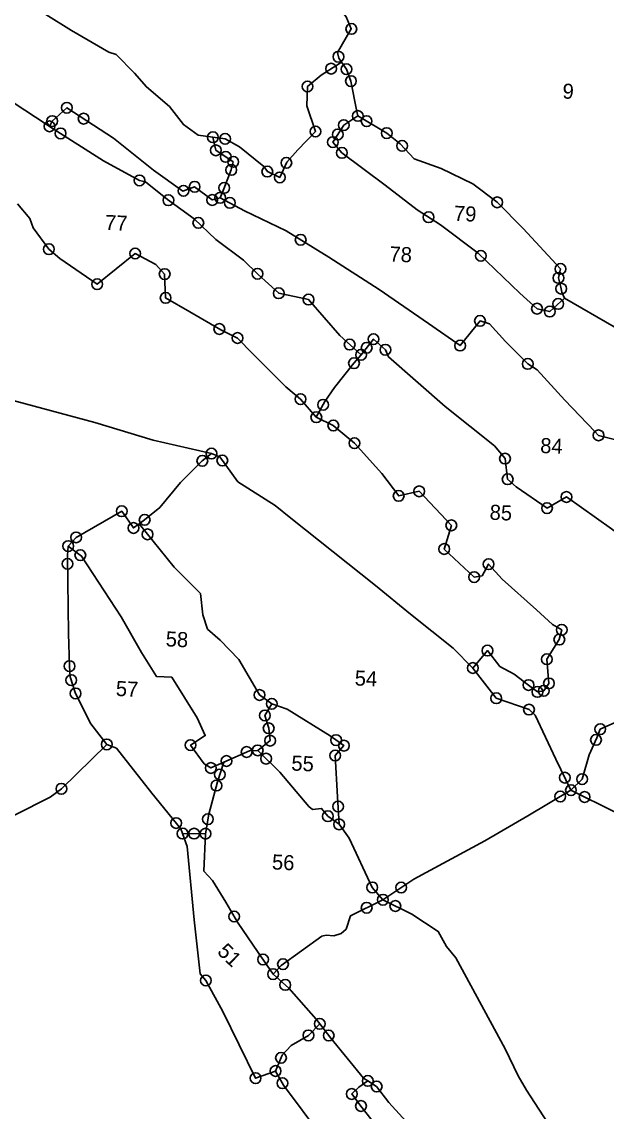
# Model space of a CAD drawing. Header units: feet. Extents: x 265391 to 267503, y 2141357 to 2144451.
# Drawn here: x 266203 to 266555, y 2142941 to 2143596 of the extents above; entities that cross this region are included whole.
import ezdxf
from ezdxf.enums import TextEntityAlignment as Align

# ---------------------------------------------------------------- set-up
doc = ezdxf.new("R2010")
doc.units = ezdxf.units.FT
doc.header["$LTSCALE"] = 0.3
doc.header["$MEASUREMENT"] = 0
for name, color, linetype in [('POLY_PARCEL', 6, 'Continuous'), ('SYM_STONE', 1, 'Continuous'), ('TEXT_PARCEL', 7, 'Continuous')]:
    doc.layers.add(name, color=color, linetype=linetype)
doc.layers.get('0').off()
doc.styles.add('TEXT_MAP', font='KRDEV050.TTF', dxfattribs={"height": 1.8})

# ---------------------------------------------------------------- blocks, each defined once
blk = doc.blocks.new('STONE')
blk.add_circle((0, 0), 0.642)
blk = doc.blocks.new('FAF')
at = {"layer": 'POLY_PARCEL'}
for points in [[(266287.4, 2143605.33), (266293.02, 2143599.33), (266290.57, 2143594.41), (266286.04, 2143587.18), (266283.24, 2143580.2), (266290.42, 2143572.47), (266305.04, 2143562.85), (266326.2, 2143549.71), (266330.45, 2143548.25), (266340.84, 2143537.16), (266347.42, 2143528.91), (266360.54, 2143517.13), (266368.26, 2143506.52), (266376.67, 2143500.02), (266385.17, 2143498.65)], [(266460.26, 2143583.97), (266460.08, 2143582.16), (266459.18, 2143573.42), (266464.31, 2143566.16), (266467.18, 2143559.12), (266458.69, 2143545.76), (266459.4, 2143542.45), (266461.03, 2143539.97)], [(266290.62, 2143507.69), (266289.28, 2143508.6), (266269.85, 2143522.17), (266259.08, 2143530.65), (266247.12, 2143537.8), (266239.45, 2143544.06), (266225.77, 2143553.6), (266216.96, 2143559.76), (266208.54, 2143564.2), (266201.73, 2143566.29)], [(266385.17, 2143498.65), (266392.2, 2143497.52), (266400.36, 2143492.74), (266414.1, 2143480.84), (266416.15, 2143477.85), (266423.26, 2143474.28), (266427.52, 2143483.04), (266434.1, 2143489.93), (266444.73, 2143500.29), (266440.19, 2143515.39), (266440.84, 2143526.51), (266448.9, 2143532.9), (266458.21, 2143538.45), (266461.03, 2143539.97)], [(266461.03, 2143539.97), (266463.73, 2143535.85), (266466.11, 2143528.92), (266469, 2143511.28), (266469.52, 2143508.59)], [(266270.7, 2143463.38), (266277.71, 2143454.65), (266279.38, 2143449.1), (266288.22, 2143436.51), (266294.38, 2143430.95), (266315.6, 2143415.41), (266338.14, 2143432.57), (266349.97, 2143425.78), (266354.91, 2143420.18), (266355.07, 2143406.36), (266368.93, 2143397.94), (266386.54, 2143386.93), (266396.08, 2143381.92), (266404.62, 2143372.43), (266423.31, 2143352.87), (266431.6, 2143345.41), (266440.45, 2143334.69)], [(266388.36, 2143463.48), (266383.73, 2143462.31), (266373.73, 2143470.26), (266366.74, 2143467.95), (266350.08, 2143480.56), (266327.48, 2143499.86), (266300.97, 2143518.19), (266292.26, 2143510.71), (266290.62, 2143507.69)], [(266467.42, 2143370.1), (266455.41, 2143381.61), (266437.9, 2143402.99), (266420.73, 2143407.17), (266409.08, 2143418.46), (266400.81, 2143426.84), (266385.09, 2143439.38), (266372.95, 2143451.65), (266357.86, 2143463.26), (266345.4, 2143473.85), (266341.88, 2143474.88), (266321.39, 2143486.83), (266290.62, 2143507.69)], [(266469.52, 2143508.59), (266461.21, 2143503.5), (266454.62, 2143493.85), (266459.68, 2143487.45), (266484.23, 2143468), (266502.29, 2143453.17), (266515.72, 2143444.07), (266537.01, 2143427.02), (266560.43, 2143403.23), (266570.2, 2143393.93), (266577.55, 2143392.06), (266586.21, 2143399.48)], [(266469.52, 2143508.59), (266485.99, 2143498.18), (266493.62, 2143491.77), (266501.51, 2143482.73), (266516.87, 2143476.75), (266535.1, 2143467.29), (266548.88, 2143456.24), (266563.58, 2143440.71), (266584.45, 2143416.58), (266583.13, 2143411.41), (266584.41, 2143406.01), (266584.91, 2143403.08), (266586.21, 2143399.48)], [(266385.17, 2143498.65), (266386.66, 2143491.05), (266396.54, 2143484.06), (266395.25, 2143479.42), (266390.64, 2143468.61), (266388.36, 2143463.48)], [(266388.36, 2143463.48), (266402.31, 2143455.57), (266425.97, 2143443.29), (266450.33, 2143427.32), (266479.02, 2143407.63), (266506.96, 2143387.13), (266524.99, 2143373.83), (266536.95, 2143387.8), (266542.36, 2143386.01), (266551.43, 2143375.47), (266563.92, 2143362.07), (266569.26, 2143358.5), (266584.85, 2143340.37), (266601.63, 2143321.81), (266603.77, 2143319.51), (266647.84, 2143307.19), (266655.91, 2143303.99), (266661.11, 2143306.36), (266665.03, 2143312.46), (266668.85, 2143321.86), (266672.4, 2143316.06), (266676.19, 2143313.52), (266681.28, 2143314.52), (266684.85, 2143316.41)], [(266586.21, 2143399.48), (266614.6, 2143382.14), (266638.95, 2143377.05), (266644.36, 2143375.65), (266676.22, 2143369.15), (266687.42, 2143354.43), (266693.24, 2143343.08), (266696.59, 2143331.49)], [(266642.15, 2143224.93), (266635.34, 2143228.13), (266620.94, 2143239.79), (266618.53, 2143243.5), (266624.79, 2143253.1), (266609.75, 2143265.14), (266584.13, 2143284.32), (266572.69, 2143278.18), (266555.1, 2143291.05), (266550.33, 2143295.57), (266549.15, 2143307.58), (266543.23, 2143315.12), (266515.28, 2143338.8), (266483.25, 2143368.47), (266481.62, 2143372.63), (266474.91, 2143379), (266467.42, 2143370.1)], [(266379.09, 2143315.37), (266345.39, 2143324.14), (266311.98, 2143335.39), (266246.88, 2143354.86), (266205.57, 2143368.34)], [(266440.45, 2143334.69), (266445.69, 2143343.69), (266451.4, 2143351.61), (266463.18, 2143365.38), (266467.42, 2143370.1)], [(266440.45, 2143334.69), (266450.16, 2143329.61), (266462.11, 2143319.05), (266477.51, 2143301), (266486.89, 2143287.76), (266498.87, 2143290.07), (266516.93, 2143269.81), (266512.41, 2143256.21), (266529.3, 2143239.45), (266533.9, 2143240.05), (266537.89, 2143246.71), (266545.41, 2143237.84), (266564.95, 2143219.47), (266573.94, 2143210.62), (266579.19, 2143207.41), (266577.62, 2143201.84), (266570.06, 2143190.61), (266570.89, 2143176.61), (266567.74, 2143172.37), (266564.08, 2143171.84), (266559.03, 2143175.98), (266550.8, 2143182.49), (266542.7, 2143187.13), (266535.77, 2143196.63), (266527, 2143186.77)], [(266335.91, 2143275.84), (266339.22, 2143278.1), (266348.25, 2143285.03), (266360.63, 2143299.2), (266373.63, 2143311.31), (266379.09, 2143315.37)], [(266527, 2143186.77), (266515.98, 2143198.51), (266491.72, 2143218.94), (266471.94, 2143236.29), (266424.07, 2143276.69), (266415.21, 2143284.29), (266393.96, 2143298.54), (266383.84, 2143313.27), (266379.09, 2143315.37)], [(266294.48, 2143264.17), (266299.22, 2143269.07), (266326.08, 2143283.46), (266332.61, 2143273.57), (266335.91, 2143275.84)], [(266409.89, 2143169.34), (266402.92, 2143174.7), (266391.6, 2143195.57), (266380.93, 2143207.04), (266373.85, 2143213.79), (266371.47, 2143222.02), (266370.35, 2143234.53), (266355.64, 2143250.14), (266335.91, 2143275.84)], [(266313.53, 2143148.59), (266304.6, 2143160.78), (266296.32, 2143178.64), (266293.46, 2143188.3), (266293.26, 2143194.58), (266293.23, 2143213.49), (266293.85, 2143258.73), (266294.48, 2143264.17)], [(266294.48, 2143264.17), (266302.05, 2143258.16), (266323.97, 2143222.22), (266335.29, 2143201.35), (266343.43, 2143187.16), (266352.36, 2143186.49), (266366.48, 2143162.56), (266370.76, 2143152.11), (266362.07, 2143146.78), (266369.74, 2143135.62), (266373.51, 2143133.19), (266381.18, 2143136.36)], [(266581.87, 2143114.38), (266573.57, 2143132.61), (266562.38, 2143158.49), (266558.9, 2143161.73), (266540.09, 2143168.85), (266527, 2143186.77)], [(266409.89, 2143169.34), (266405.71, 2143162.75), (266407.67, 2143155.24), (266408.28, 2143148.06), (266400.93, 2143142.62)], [(266446.87, 2143098.43), (266446.49, 2143114.35), (266445.77, 2143138.33), (266451.02, 2143143.92), (266443.18, 2143149.8), (266418.61, 2143165.92), (266409.89, 2143169.34)], [(266614.46, 2143156.35), (266612.47, 2143154.55), (266599.88, 2143149.22), (266597.77, 2143144.17), (266593.07, 2143134.61), (266588.54, 2143120.57), (266581.87, 2143114.38)], [(266242.71, 2143138.74), (266246.87, 2143125.04), (266248.17, 2143113.98), (266251.77, 2143106.88), (266259.34, 2143109.22), (266279.88, 2143118.86), (266286.51, 2143123.62), (266313.53, 2143148.59)], [(266313.53, 2143148.59), (266319.02, 2143146.3), (266338.83, 2143119.51), (266355.1, 2143098.45), (266356.02, 2143095.65)], [(266381.18, 2143136.36), (266396.09, 2143142.53), (266400.93, 2143142.62)], [(266400.93, 2143142.62), (266413.31, 2143129.72), (266429.72, 2143109.16), (266431.66, 2143107.4), (266437, 2143107.92), (266440.56, 2143103.28), (266446.87, 2143098.43)], [(266369.29, 2143095.22), (266371.53, 2143106.56), (266377.06, 2143125.01), (266381.18, 2143136.36)], [(266471.06, 2143054), (266489.24, 2143065.38), (266531.03, 2143086.52), (266556.38, 2143100.23), (266581.87, 2143114.38)], [(266581.87, 2143114.38), (266607.05, 2143100.87), (266625.15, 2143090.83), (266674, 2143066.08)], [(266369.29, 2143095.22), (266356.02, 2143095.65)], [(266356.02, 2143095.65), (266358.54, 2143088.02), (266361.31, 2143045.54), (266363.9, 2143014.11), (266367.08, 2143010.15), (266376.39, 2142991.98), (266394.27, 2142952.69), (266405.97, 2142956.52)], [(266406.12, 2143012.73), (266397.88, 2143025.55), (266386.34, 2143043.44), (266379.86, 2143055.21), (266372.53, 2143067.95), (266367.66, 2143073.61), (266369.29, 2143095.22)], [(266446.87, 2143098.43), (266452.47, 2143090.19), (266465.08, 2143061.29), (266471.06, 2143054)], [(266471.06, 2143054), (266451.9, 2143045.25), (266449.26, 2143037.63), (266446.3, 2143035.09), (266442.06, 2143033.8), (266437.5, 2143034.38), (266434.93, 2143033.88), (266410.9, 2143017.52), (266406.12, 2143012.73)], [(266611.11, 2142854.05), (266606.71, 2142861.03), (266589.2, 2142878.96), (266551.17, 2142941.21), (266546.6, 2142949.73), (266539.36, 2142965.65), (266512.34, 2143019.14), (266507.14, 2143025.74), (266502.61, 2143034.76), (266487.5, 2143045.07), (266471.06, 2143054)], [(266406.12, 2143012.73), (266415, 2143004.38), (266430.39, 2142985.88), (266432.36, 2142983.15)], [(266405.97, 2142956.52), (266410.03, 2142965.59), (266415.5, 2142971.07), (266425.59, 2142976.62), (266432.36, 2142983.15)], [(266432.36, 2142983.15), (266438.5, 2142974.64), (266456.85, 2142950.89), (266459.28, 2142949.25)], [(266405.97, 2142956.52), (266410.31, 2142948.26), (266431.63, 2142917.79), (266459.58, 2142880.47), (266496.3, 2142829.97), (266503.22, 2142823), (266517.73, 2142801.57), (266531.45, 2142785.3), (266536.72, 2142780.91)], [(266554.59, 2142796.1), (266542.23, 2142810.71), (266522.86, 2142838.45), (266493.68, 2142879.23), (266479.36, 2142898.6), (266466.74, 2142918.78), (266454.9, 2142934.82), (266449.75, 2142941.94), (266454.05, 2142945.82), (266459.28, 2142949.25)], [(266459.28, 2142949.25), (266464.31, 2142945.85), (266471.15, 2142936.39), (266501.79, 2142900.76), (266525.25, 2142874.18), (266545.82, 2142853.91), (266559.16, 2142841.13), (266579.53, 2142822.87), (266592.22, 2142809.71), (266613.93, 2142787.88), (266625.42, 2142781.13), (266630.05, 2142775.75)]]:
    blk.add_lwpolyline(points, dxfattribs=at)
at = {"layer": 'SYM_STONE'}
for p, xscale, yscale, zscale, rotation in [((266467.18, 2143559.12), 4.850019517296032, 4.850019517296032, 4.850019517296032, 355.6851152210769), ((266459.24, 2143543.23), 4.850019517296032, 4.850019517296032, 4.850019517296032, 355.6851152210769), ((266454.8, 2143536.42), 4.850019517296031, 4.850019517296031, 4.850019517296031, 347.2301085753897), ((266463.73, 2143535.85), 4.850019517296032, 4.850019517296032, 4.850019517296032, 355.6851152210769), ((266440.84, 2143526.51), 4.850019517296032, 4.850019517296032, 4.850019517296032, 355.6851152210769), ((266466.11, 2143528.92), 4.850019517296032, 4.850019517296032, 4.850019517296032, 355.6851152210769), ((266300.97, 2143518.19), 4.850019517296032, 4.850019517296032, 4.850019517296032, 355.6851152210769), ((266290.62, 2143507.69), 4.850019517296032, 4.850019517296032, 4.850019517296032, 355.6851152210769), ((266292.26, 2143510.71), 4.850019517296032, 4.850019517296032, 4.850019517296032, 355.6851152210769), ((266310.51, 2143511.59), 4.850019517296032, 4.850019517296032, 4.850019517296032, 355.6851152210769), ((266469.52, 2143508.59), 4.850019517296032, 4.850019517296032, 4.850019517296032, 355.6851152210769), ((266296.92, 2143503.41), 4.850019517296032, 4.850019517296032, 4.850019517296032, 355.6851152210769), ((266461.21, 2143503.5), 4.850019517296032, 4.850019517296032, 4.850019517296032, 355.6851152210769), ((266474.53, 2143505.42), 4.850019517296032, 4.850019517296032, 4.850019517296032, 355.6851152210769), ((266385.17, 2143498.65), 4.850019517296032, 4.850019517296032, 4.850019517296032, 355.6851152210769), ((266392.2, 2143497.52), 4.850019517296032, 4.850019517296032, 4.850019517296032, 355.6851152210769), ((266444.73, 2143500.29), 4.850019517296032, 4.850019517296032, 4.850019517296032, 355.6851152210769), ((266457.57, 2143498.17), 4.850019517296032, 4.850019517296032, 4.850019517296032, 355.6851152210769), ((266485.99, 2143498.18), 4.850019517296032, 4.850019517296032, 4.850019517296032, 355.6851152210769), ((266386.66, 2143491.05), 4.850019517296032, 4.850019517296032, 4.850019517296032, 355.6851152210769), ((266454.62, 2143493.85), 4.850019517296032, 4.850019517296032, 4.850019517296032, 355.6851152210769), ((266494.68, 2143490.56), 4.850019517296032, 4.850019517296032, 4.850019517296032, 355.6851152210769), ((266392.29, 2143487.06), 4.850019517296032, 4.850019517296032, 4.850019517296032, 355.6851152210769), ((266396.54, 2143484.06), 4.850019517296032, 4.850019517296032, 4.850019517296032, 355.6851152210769), ((266427.31, 2143482.6), 4.850019517296032, 4.850019517296032, 4.850019517296032, 355.6851152210769), ((266459.68, 2143487.45), 4.850019517296032, 4.850019517296032, 4.850019517296032, 355.6851152210769), ((266395.25, 2143479.42), 4.850019517296032, 4.850019517296032, 4.850019517296032, 355.6851152210769), ((266416.15, 2143477.85), 4.850019517296032, 4.850019517296032, 4.850019517296032, 355.6851152210769), ((266341.88, 2143474.88), 4.850019517296032, 4.850019517296032, 4.850019517296032, 355.6851152210769), ((266373.73, 2143470.26), 4.850019517296032, 4.850019517296032, 4.850019517296032, 355.6851152210769), ((266390.86, 2143469.12), 4.850019517296032, 4.850019517296032, 4.850019517296032, 355.6851152210769), ((266423.26, 2143474.28), 4.850019517296032, 4.850019517296032, 4.850019517296032, 355.6851152210769), ((266358.31, 2143462.92), 4.850019517296032, 4.850019517296032, 4.850019517296032, 355.6851152210769), ((266367.2, 2143468.1), 4.850019517296032, 4.850019517296032, 4.850019517296032, 355.6851152210769), ((266388.36, 2143463.48), 4.850019517296032, 4.850019517296032, 4.850019517296032, 355.6851152210769), ((266383.73, 2143462.31), 4.850019517296032, 4.850019517296032, 4.850019517296032, 355.6851152210769), ((266393.91, 2143460.33), 4.850019517296032, 4.850019517296032, 4.850019517296032, 355.6851152210769), ((266548.88, 2143456.24), 4.850019517296032, 4.850019517296032, 4.850019517296032, 355.6851152210769), ((266375.28, 2143449.3), 4.850019517296032, 4.850019517296032, 4.850019517296032, 355.6851152210769), ((266508.85, 2143448.73), 4.850019517296032, 4.850019517296032, 4.850019517296032, 355.6851152210769), ((266434.34, 2143437.8), 4.850019517296032, 4.850019517296032, 4.850019517296032, 355.6851152210769), ((266288.22, 2143436.51), 4.850019517296032, 4.850019517296032, 4.850019517296032, 355.6851152210769), ((266338.14, 2143432.57), 4.850019517296032, 4.850019517296032, 4.850019517296032, 355.6851152210769), ((266538.52, 2143425.49), 4.850019517296032, 4.850019517296032, 4.850019517296032, 355.6851152210769), ((266354.91, 2143420.18), 4.850019517296032, 4.850019517296032, 4.850019517296032, 355.6851152210769), ((266408.72, 2143418.82), 4.850019517296032, 4.850019517296032, 4.850019517296032, 355.6851152210769), ((266315.6, 2143415.41), 4.850019517296032, 4.850019517296032, 4.850019517296032, 355.6851152210769), ((266584.45, 2143416.58), 4.850019517296032, 4.850019517296032, 4.850019517296032, 355.6851152210769), ((266355.07, 2143406.36), 4.850019517296032, 4.850019517296032, 4.850019517296032, 355.6851152210769), ((266420.73, 2143407.17), 4.850019517296032, 4.850019517296032, 4.850019517296032, 355.6851152210769), ((266583.13, 2143411.41), 4.850019517296032, 4.850019517296032, 4.850019517296032, 355.6851152210769), ((266437.9, 2143402.99), 4.850019517296032, 4.850019517296032, 4.850019517296032, 355.6851152210769), ((266584.56, 2143405.14), 4.850019517296032, 4.850019517296032, 4.850019517296032, 355.6851152210769), ((266570.2, 2143393.93), 4.850019517296032, 4.850019517296032, 4.850019517296032, 355.6851152210769), ((266582.56, 2143396.35), 4.850019517296032, 4.850019517296032, 4.850019517296032, 355.6851152210769), ((266385.71, 2143387.45), 4.850019517296032, 4.850019517296032, 4.850019517296032, 355.6851152210769), ((266536.95, 2143387.8), 4.850019517296032, 4.850019517296032, 4.850019517296032, 355.6851152210769), ((266577.55, 2143392.06), 4.850019517296032, 4.850019517296032, 4.850019517296032, 355.6851152210769), ((266396.08, 2143381.92), 4.850019517296032, 4.850019517296032, 4.850019517296032, 355.6851152210769), ((266461, 2143376.25), 4.850019517296032, 4.850019517296032, 4.850019517296032, 355.6851152210769), ((266470.78, 2143374.1), 4.850019517296032, 4.850019517296032, 4.850019517296032, 355.6851152210769), ((266474.91, 2143379), 4.850019517296032, 4.850019517296032, 4.850019517296032, 355.6851152210769), ((266467.42, 2143370.1), 4.850019517296032, 4.850019517296032, 4.850019517296032, 355.6851152210769), ((266481.62, 2143372.63), 4.850019517296032, 4.850019517296032, 4.850019517296032, 355.6851152210769), ((266524.99, 2143373.83), 4.850019517296032, 4.850019517296032, 4.850019517296032, 355.6851152210769), ((266463.18, 2143365.38), 4.850019517296032, 4.850019517296032, 4.850019517296032, 355.6851152210769), ((266563.92, 2143362.07), 4.850019517296032, 4.850019517296032, 4.850019517296032, 355.6851152210769), ((266431.6, 2143345.41), 4.850019517296032, 4.850019517296032, 4.850019517296032, 355.6851152210769), ((266444.59, 2143341.8), 4.850019517296032, 4.850019517296032, 4.850019517296032, 355.6851152210769), ((266440.45, 2143334.69), 4.850019517296032, 4.850019517296032, 4.850019517296032, 355.6851152210769), ((266450.16, 2143329.61), 4.850019517296032, 4.850019517296032, 4.850019517296032, 355.6851152210769), ((266462.11, 2143319.05), 4.850019517296032, 4.850019517296032, 4.850019517296032, 355.6851152210769), ((266603.77, 2143319.51), 4.850019517296032, 4.850019517296032, 4.850019517296032, 355.6851152210769), ((266373.63, 2143311.31), 4.850019517296032, 4.850019517296032, 4.850019517296032, 355.6851152210769), ((266379.09, 2143315.37), 4.850019517296032, 4.850019517296032, 4.850019517296032, 355.6851152210769), ((266385.26, 2143311.2), 4.850019517296032, 4.850019517296032, 4.850019517296032, 355.6851152210769), ((266549.15, 2143307.58), 4.850019517296032, 4.850019517296032, 4.850019517296032, 355.6851152210769), ((266550.33, 2143295.57), 4.850019517296032, 4.850019517296032, 4.850019517296032, 355.6851152210769), ((266486.89, 2143287.76), 4.850019517296032, 4.850019517296032, 4.850019517296032, 355.6851152210769), ((266498.87, 2143290.07), 4.850019517296032, 4.850019517296032, 4.850019517296032, 355.6851152210769), ((266326.08, 2143283.46), 4.850019517296032, 4.850019517296032, 4.850019517296032, 355.6851152210769), ((266584.13, 2143284.32), 4.850019517296032, 4.850019517296032, 4.850019517296032, 355.6851152210769), ((266332.61, 2143273.57), 4.850019517296032, 4.850019517296032, 4.850019517296032, 355.6851152210769), ((266339.22, 2143278.1), 4.850019517296032, 4.850019517296032, 4.850019517296032, 355.6851152210769), ((266572.69, 2143278.18), 4.850019517296032, 4.850019517296032, 4.850019517296032, 355.6851152210769), ((266299.22, 2143269.07), 4.850019517296032, 4.850019517296032, 4.850019517296032, 355.6851152210769), ((266340.67, 2143269.64), 4.850019517296032, 4.850019517296032, 4.850019517296032, 355.6851152210769), ((266516.93, 2143269.81), 4.850019517296032, 4.850019517296032, 4.850019517296032, 355.6851152210769), ((266294.48, 2143264.17), 4.850019517296032, 4.850019517296032, 4.850019517296032, 355.6851152210769), ((266301.36, 2143258.7), 4.850019517296032, 4.850019517296032, 4.850019517296032, 355.6851152210769), ((266512.41, 2143256.21), 4.850019517296032, 4.850019517296032, 4.850019517296032, 355.6851152210769), ((266293.78, 2143253.88), 4.850019517296032, 4.850019517296032, 4.850019517296032, 355.6851152210769), ((266537.89, 2143246.71), 4.850019517296032, 4.850019517296032, 4.850019517296032, 355.6851152210769), ((266529.3, 2143239.45), 4.850019517296032, 4.850019517296032, 4.850019517296032, 355.6851152210769), ((266579.19, 2143207.41), 4.850019517296032, 4.850019517296032, 4.850019517296032, 355.6851152210769), ((266577.62, 2143201.84), 4.850019517296032, 4.850019517296032, 4.850019517296032, 355.6851152210769), ((266293.26, 2143194.58), 4.850019517296032, 4.850019517296032, 4.850019517296032, 355.6851152210769), ((266535.77, 2143196.63), 4.850019517296032, 4.850019517296032, 4.850019517296032, 355.6851152210769), ((266294.01, 2143186.42), 4.850019517296032, 4.850019517296032, 4.850019517296032, 355.6851152210769), ((266527, 2143186.77), 4.850019517296032, 4.850019517296032, 4.850019517296032, 355.6851152210769), ((266570.06, 2143190.61), 4.850019517296032, 4.850019517296032, 4.850019517296032, 355.6851152210769), ((266296.32, 2143178.64), 4.850019517296032, 4.850019517296032, 4.850019517296032, 355.6851152210769), ((266402.92, 2143174.7), 4.850019517296032, 4.850019517296032, 4.850019517296032, 355.6851152210769), ((266559.03, 2143175.98), 4.850019517296032, 4.850019517296032, 4.850019517296032, 355.6851152210769), ((266564.08, 2143171.84), 4.850019517296032, 4.850019517296032, 4.850019517296032, 355.6851152210769), ((266567.74, 2143172.37), 4.850019517296032, 4.850019517296032, 4.850019517296032, 355.6851152210769), ((266570.89, 2143176.61), 4.850019517296032, 4.850019517296032, 4.850019517296032, 355.6851152210769), ((266409.89, 2143169.34), 4.850019517296032, 4.850019517296032, 4.850019517296032, 355.6851152210769), ((266540.09, 2143168.85), 4.850019517296032, 4.850019517296032, 4.850019517296032, 355.6851152210769), ((266405.71, 2143162.75), 4.850019517296032, 4.850019517296032, 4.850019517296032, 355.6851152210769), ((266558.9, 2143161.73), 4.850019517296032, 4.850019517296032, 4.850019517296032, 355.6851152210769), ((266407.67, 2143155.24), 4.850019517296032, 4.850019517296032, 4.850019517296032, 355.6851152210769), ((266313.53, 2143148.59), 4.850019517296032, 4.850019517296032, 4.850019517296032, 355.6851152210769), ((266362.07, 2143146.78), 4.850019517296032, 4.850019517296032, 4.850019517296032, 355.6851152210769), ((266408.28, 2143148.06), 4.850019517296032, 4.850019517296032, 4.850019517296032, 355.6851152210769), ((266446.53, 2143147.29), 4.850019517296032, 4.850019517296032, 4.850019517296032, 355.6851152210769), ((266599.88, 2143149.22), 4.850019517296032, 4.850019517296032, 4.850019517296032, 355.6851152210769), ((266394.51, 2143141.87), 4.850019517296032, 4.850019517296032, 4.850019517296032, 355.6851152210769), ((266400.93, 2143142.62), 4.850019517296032, 4.850019517296032, 4.850019517296032, 355.6851152210769), ((266451.02, 2143143.92), 4.850019517296032, 4.850019517296032, 4.850019517296032, 355.6851152210769), ((266597.22, 2143143.07), 4.850019517296032, 4.850019517296032, 4.850019517296032, 355.6851152210769), ((266382.67, 2143136.98), 4.850019517296032, 4.850019517296032, 4.850019517296032, 355.6851152210769), ((266405.66, 2143137.7), 4.850019517296032, 4.850019517296032, 4.850019517296032, 355.6851152210769), ((266445.77, 2143138.33), 4.850019517296032, 4.850019517296032, 4.850019517296032, 355.6851152210769), ((266373.51, 2143133.19), 4.850019517296032, 4.850019517296032, 4.850019517296032, 355.6851152210769), ((266378.6, 2143129.25), 4.850019517296032, 4.850019517296032, 4.850019517296032, 355.6851152210769), ((266286.51, 2143123.62), 4.850019517296032, 4.850019517296032, 4.850019517296032, 355.6851152210769), ((266376.43, 2143122.91), 4.850019517296032, 4.850019517296032, 4.850019517296032, 355.6851152210769), ((266578.53, 2143121.72), 4.850019517296032, 4.850019517296032, 4.850019517296032, 355.6851152210769), ((266588.54, 2143120.57), 4.850019517296032, 4.850019517296032, 4.850019517296032, 355.6851152210769), ((266446.62, 2143108.78), 4.850019517296032, 4.850019517296032, 4.850019517296032, 355.6851152210769), ((266575.57, 2143110.88), 4.850019517296032, 4.850019517296032, 4.850019517296032, 355.6851152210769), ((266581.87, 2143114.38), 4.850019517296032, 4.850019517296032, 4.850019517296032, 355.6851152210769), ((266589.68, 2143110.19), 4.850019517296032, 4.850019517296032, 4.850019517296032, 355.6851152210769), ((266370.94, 2143103.58), 4.850019517296032, 4.850019517296032, 4.850019517296032, 355.6851152210769), ((266440.56, 2143103.28), 4.850019517296032, 4.850019517296032, 4.850019517296032, 355.6851152210769), ((266352.46, 2143101.87), 4.850019517296032, 4.850019517296032, 4.850019517296032, 355.6851152210769), ((266446.87, 2143098.43), 4.850019517296032, 4.850019517296032, 4.850019517296032, 355.6851152210769), ((266356.02, 2143095.65), 4.850019517296032, 4.850019517296032, 4.850019517296032, 355.6851152210769), ((266362.68, 2143095.44), 4.850019517296032, 4.850019517296032, 4.850019517296032, 355.6851152210769), ((266369.29, 2143095.22), 4.850019517296032, 4.850019517296032, 4.850019517296032, 355.6851152210769), ((266465.08, 2143061.29), 4.850019517296032, 4.850019517296032, 4.850019517296032, 355.6851152210769), ((266481.83, 2143060.74), 4.850019517296032, 4.850019517296032, 4.850019517296032, 355.6851152210769), ((266471.06, 2143054), 4.850019517296032, 4.850019517296032, 4.850019517296032, 355.6851152210769), ((266384.52, 2143046.75), 4.850019517296032, 4.850019517296032, 4.850019517296032, 355.6851152210769), ((266461.47, 2143049.62), 4.850019517296032, 4.850019517296032, 4.850019517296032, 355.6851152210769), ((266478.15, 2143050.15), 4.850019517296032, 4.850019517296032, 4.850019517296032, 355.6851152210769), ((266400.57, 2143021.36), 4.850019517296032, 4.850019517296032, 4.850019517296032, 355.6851152210769), ((266412.05, 2143018.3), 4.850019517296032, 4.850019517296032, 4.850019517296032, 355.6851152210769), ((266367.08, 2143010.15), 4.850019517296032, 4.850019517296032, 4.850019517296032, 355.6851152210769), ((266406.12, 2143012.73), 4.850019517296032, 4.850019517296032, 4.850019517296032, 355.6851152210769), ((266413.01, 2143006.25), 4.850019517296032, 4.850019517296032, 4.850019517296032, 355.6851152210769), ((266432.36, 2142983.15), 4.850019517296032, 4.850019517296032, 4.850019517296032, 355.6851152210769), ((266425.59, 2142976.62), 4.850019517296032, 4.850019517296032, 4.850019517296032, 355.6851152210769), ((266437.36, 2142976.23), 4.850019517296032, 4.850019517296032, 4.850019517296032, 355.6851152210769), ((266409.35, 2142964.06), 4.850019517296032, 4.850019517296032, 4.850019517296032, 355.6851152210769), ((266394.27, 2142952.69), 4.850019517296032, 4.850019517296032, 4.850019517296032, 355.6851152210769), ((266405.97, 2142956.52), 4.850019517296032, 4.850019517296032, 4.850019517296032, 355.6851152210769), ((266409.73, 2142949.37), 4.850019517296032, 4.850019517296032, 4.850019517296032, 355.6851152210769), ((266459.28, 2142949.25), 4.850019517296032, 4.850019517296032, 4.850019517296032, 355.6851152210769), ((266464.31, 2142945.85), 4.850019517296032, 4.850019517296032, 4.850019517296032, 355.6851152210769), ((266449.75, 2142941.94), 4.850019517296032, 4.850019517296032, 4.850019517296032, 355.6851152210769), ((266454.9, 2142934.82), 4.850019517296032, 4.850019517296032, 4.850019517296032, 355.6851152210769)]:
    blk.add_blockref('STONE', p, dxfattribs=dict(at, xscale=xscale, yscale=yscale, zscale=zscale, rotation=rotation))
at = {"layer": 'TEXT_PARCEL', "style": 'TEXT_MAP'}
for s, rotation, p in [('9', 355.68512, (266591.88, 2143519.42)), ('77', 355.68512, (266327.72, 2143450.66)), ('79', 355.68512, (266530.15, 2143450.17)), ('78', 355.68512, (266492.1, 2143427.68)), ('84', 355.68512, (266576.32, 2143314.19)), ('85', 355.68512, (266545.88, 2143276.36)), ('58', 355.68512, (266356, 2143208.32)), ('57', 355.68512, (266326.24, 2143180.35)), ('54', 355.68512, (266464.91, 2143182.48)), ('55', 355.68512, (266426.77, 2143134.22)), ('56', 355.68512, (266413.9, 2143077.3)), ('51', 313.92299, (266381.21, 2143024.44))]:
    blk.add_text(s, height=8.73, rotation=rotation, dxfattribs=at).set_placement(p, align=Align.MIDDLE)

msp = doc.modelspace()

# ---------------------------------------------------------------- block references
at = {"layer": 'POLY_PARCEL', "xscale": 1.035976561238963, "yscale": 1.035976561238963, "zscale": 1.035976561238963, "rotation": 1.641536991618713}
msp.add_blockref('FAF', (54074.89, -84081.53), dxfattribs=at)

doc.saveas('drawing.dxf')
